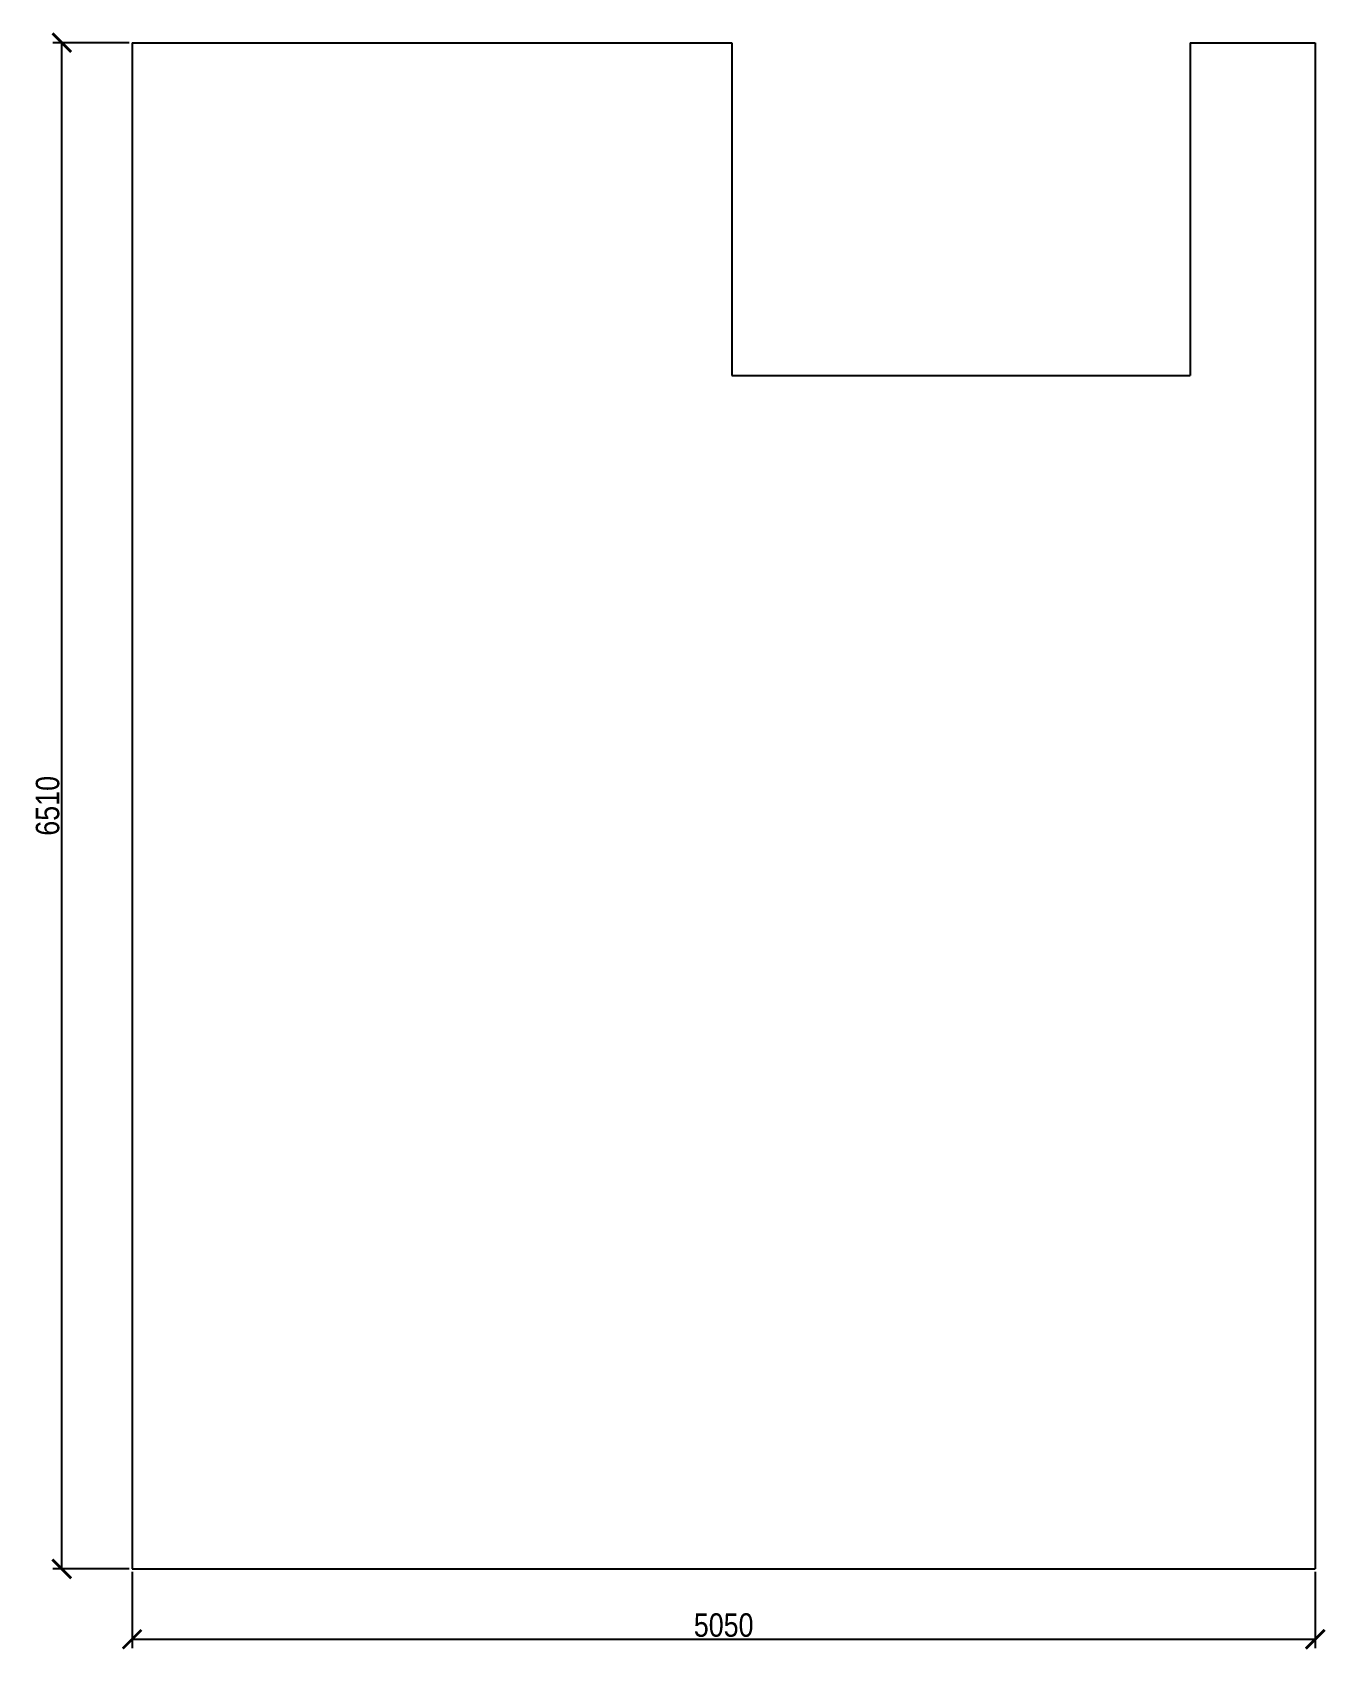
# Model space of a CAD drawing. Header units: metres. Extents: x -57.8 to -2.6, y -36.7 to 32.2.
import ezdxf

# ---------------------------------------------------------------- set-up
doc = ezdxf.new("R2010")
doc.units = ezdxf.units.M
doc.layers.add('OUTLINE', color=7, linetype='Continuous')
doc.styles.add('OpenSansCondensed-Light', font='OpenSansCondensed-Light.ttf')
doc.dimstyles.new('EZDXF', dxfattribs={"dimtxt": 0.25, "dimasz": 0.175, "dimexe": 0.375, "dimexo": 0.125, "dimgap": 0.1, "dimtad": 1, "dimlfac": 100, "dimzin": 12, "dimdsep": 46, "dimtxsty": 'OpenSansCondensed-Light', "dimblk": 'ARCHTICK', "dimcen": 2.5, "dimazin": 3, "dimtfac": 0.5, "dimtmove": 2, "dimatfit": 3})

# ---------------------------------------------------------------- blocks, each defined once
blk = doc.blocks.new('_ARCHTICK')
at = {"color": 0, "linetype": 'BYBLOCK', "const_width": 0.15}
blk.add_lwpolyline([(-0.5, -0.5), (0.5, 0.5)], dxfattribs=at)

msp = doc.modelspace()

# ---------------------------------------------------------------- linework, layer by layer
at = {"layer": 'OUTLINE'}
for points in [[(-53.5, 31.8), (-53.5, 31.59969), (-53.5, 31.39938), (-53.5, 31.19908), (-53.5, 30.99877), (-53.5, 30.79846), (-53.5, 30.59815), (-53.5, 30.39785), (-53.5, 30.19754), (-53.5, 29.99723), (-53.5, 29.79692), (-53.5, 29.59662), (-53.5, 29.39631), (-53.5, 29.196), (-53.5, 28.99569), (-53.5, 28.79538), (-53.5, 28.59508), (-53.5, 28.39477), (-53.5, 28.19446), (-53.5, 27.99415), (-53.5, 27.79385), (-53.5, 27.59354), (-53.5, 27.39323), (-53.5, 27.19292), (-53.5, 26.99262), (-53.5, 26.79231), (-53.5, 26.592), (-53.5, 26.39169), (-53.5, 26.19138), (-53.5, 25.99108), (-53.5, 25.79077), (-53.5, 25.59046), (-53.5, 25.39015), (-53.5, 25.18985), (-53.5, 24.98954), (-53.5, 24.78923), (-53.5, 24.58892), (-53.5, 24.38862), (-53.5, 24.18831), (-53.5, 23.988), (-53.5, 23.78769), (-53.5, 23.58738), (-53.5, 23.38708), (-53.5, 23.18677), (-53.5, 22.98646), (-53.5, 22.78615), (-53.5, 22.58585), (-53.5, 22.38554), (-53.5, 22.18523), (-53.5, 21.98492), (-53.5, 21.78462), (-53.5, 21.58431), (-53.5, 21.384), (-53.5, 21.18369), (-53.5, 20.98338), (-53.5, 20.78308), (-53.5, 20.58277), (-53.5, 20.38246), (-53.5, 20.18215), (-53.5, 19.98185), (-53.5, 19.78154), (-53.5, 19.58123), (-53.5, 19.38092), (-53.5, 19.18062), (-53.5, 18.98031), (-53.5, 18.78), (-53.5, 18.57969), (-53.5, 18.37938), (-53.5, 18.17908), (-53.5, 17.97877), (-53.5, 17.77846), (-53.5, 17.57815), (-53.5, 17.37785), (-53.5, 17.17754), (-53.5, 16.97723), (-53.5, 16.77692), (-53.5, 16.57662), (-53.5, 16.37631), (-53.5, 16.176), (-53.5, 15.97569), (-53.5, 15.77538), (-53.5, 15.57508), (-53.5, 15.37477), (-53.5, 15.17446), (-53.5, 14.97415), (-53.5, 14.77385), (-53.5, 14.57354), (-53.5, 14.37323), (-53.5, 14.17292), (-53.5, 13.97262), (-53.5, 13.77231), (-53.5, 13.572), (-53.5, 13.37169), (-53.5, 13.17138), (-53.5, 12.97108), (-53.5, 12.77077), (-53.5, 12.57046), (-53.5, 12.37015), (-53.5, 12.16985), (-53.5, 11.96954), (-53.5, 11.76923), (-53.5, 11.56892), (-53.5, 11.36862), (-53.5, 11.16831), (-53.5, 10.968), (-53.5, 10.76769), (-53.5, 10.56738), (-53.5, 10.36708), (-53.5, 10.16677), (-53.5, 9.96646), (-53.5, 9.76615), (-53.5, 9.56585), (-53.5, 9.36554), (-53.5, 9.16523), (-53.5, 8.96492), (-53.5, 8.76462), (-53.5, 8.56431), (-53.5, 8.364), (-53.5, 8.16369), (-53.5, 7.96338), (-53.5, 7.76308), (-53.5, 7.56277), (-53.5, 7.36246), (-53.5, 7.16215), (-53.5, 6.96185), (-53.5, 6.76154), (-53.5, 6.56123), (-53.5, 6.36092), (-53.5, 6.16062), (-53.5, 5.96031), (-53.5, 5.76), (-53.5, 5.55969), (-53.5, 5.35938), (-53.5, 5.15908), (-53.5, 4.95877), (-53.5, 4.75846), (-53.5, 4.55815), (-53.5, 4.35785), (-53.5, 4.15754), (-53.5, 3.95723), (-53.5, 3.75692), (-53.5, 3.55662), (-53.5, 3.35631), (-53.5, 3.156), (-53.5, 2.95569), (-53.5, 2.75538), (-53.5, 2.55508), (-53.5, 2.35477), (-53.5, 2.15446), (-53.5, 1.95415), (-53.5, 1.75385), (-53.5, 1.55354), (-53.5, 1.35323), (-53.5, 1.15292), (-53.5, 0.95262), (-53.5, 0.75231), (-53.5, 0.552), (-53.5, 0.35169), (-53.5, 0.15138), (-53.5, -0.04892), (-53.5, -0.24923), (-53.5, -0.44954), (-53.5, -0.64985), (-53.5, -0.85015), (-53.5, -1.05046), (-53.5, -1.25077), (-53.5, -1.45108), (-53.5, -1.65138), (-53.5, -1.85169), (-53.5, -2.052), (-53.5, -2.25231), (-53.5, -2.45262), (-53.5, -2.65292), (-53.5, -2.85323), (-53.5, -3.05354), (-53.5, -3.25385), (-53.5, -3.45415), (-53.5, -3.65446), (-53.5, -3.85477), (-53.5, -4.05508), (-53.5, -4.25538), (-53.5, -4.45569), (-53.5, -4.656), (-53.5, -4.85631), (-53.5, -5.05662), (-53.5, -5.25692), (-53.5, -5.45723), (-53.5, -5.65754), (-53.5, -5.85785), (-53.5, -6.05815), (-53.5, -6.25846), (-53.5, -6.45877), (-53.5, -6.65908), (-53.5, -6.85938), (-53.5, -7.05969), (-53.5, -7.26), (-53.5, -7.46031), (-53.5, -7.66062), (-53.5, -7.86092), (-53.5, -8.06123), (-53.5, -8.26154), (-53.5, -8.46185), (-53.5, -8.66215), (-53.5, -8.86246), (-53.5, -9.06277), (-53.5, -9.26308), (-53.5, -9.46338), (-53.5, -9.66369), (-53.5, -9.864), (-53.5, -10.06431), (-53.5, -10.26462), (-53.5, -10.46492), (-53.5, -10.66523), (-53.5, -10.86554), (-53.5, -11.06585), (-53.5, -11.26615), (-53.5, -11.46646), (-53.5, -11.66677), (-53.5, -11.86708), (-53.5, -12.06738), (-53.5, -12.26769), (-53.5, -12.468), (-53.5, -12.66831), (-53.5, -12.86862), (-53.5, -13.06892), (-53.5, -13.26923), (-53.5, -13.46954), (-53.5, -13.66985), (-53.5, -13.87015), (-53.5, -14.07046), (-53.5, -14.27077), (-53.5, -14.47108), (-53.5, -14.67138), (-53.5, -14.87169), (-53.5, -15.072), (-53.5, -15.27231), (-53.5, -15.47262), (-53.5, -15.67292), (-53.5, -15.87323), (-53.5, -16.07354), (-53.5, -16.27385), (-53.5, -16.47415), (-53.5, -16.67446), (-53.5, -16.87477), (-53.5, -17.07508), (-53.5, -17.27538), (-53.5, -17.47569), (-53.5, -17.676), (-53.5, -17.87631), (-53.5, -18.07662), (-53.5, -18.27692), (-53.5, -18.47723), (-53.5, -18.67754), (-53.5, -18.87785), (-53.5, -19.07815), (-53.5, -19.27846), (-53.5, -19.47877), (-53.5, -19.67908), (-53.5, -19.87938), (-53.5, -20.07969), (-53.5, -20.28), (-53.5, -20.48031), (-53.5, -20.68062), (-53.5, -20.88092), (-53.5, -21.08123), (-53.5, -21.28154), (-53.5, -21.48185), (-53.5, -21.68215), (-53.5, -21.88246), (-53.5, -22.08277), (-53.5, -22.28308), (-53.5, -22.48338), (-53.5, -22.68369), (-53.5, -22.884), (-53.5, -23.08431), (-53.5, -23.28462), (-53.5, -23.48492), (-53.5, -23.68523), (-53.5, -23.88554), (-53.5, -24.08585), (-53.5, -24.28615), (-53.5, -24.48646), (-53.5, -24.68677), (-53.5, -24.88708), (-53.5, -25.08738), (-53.5, -25.28769), (-53.5, -25.488), (-53.5, -25.68831), (-53.5, -25.88862), (-53.5, -26.08892), (-53.5, -26.28923), (-53.5, -26.48954), (-53.5, -26.68985), (-53.5, -26.89015), (-53.5, -27.09046), (-53.5, -27.29077), (-53.5, -27.49108), (-53.5, -27.69138), (-53.5, -27.89169), (-53.5, -28.092), (-53.5, -28.29231), (-53.5, -28.49262), (-53.5, -28.69292), (-53.5, -28.89323), (-53.5, -29.09354), (-53.5, -29.29385), (-53.5, -29.49415), (-53.5, -29.69446), (-53.5, -29.89477), (-53.5, -30.09508), (-53.5, -30.29538), (-53.5, -30.49569), (-53.5, -30.696), (-53.5, -30.89631), (-53.5, -31.09662), (-53.5, -31.29692), (-53.5, -31.49723), (-53.5, -31.69754), (-53.5, -31.89785), (-53.5, -32.09815), (-53.5, -32.29846), (-53.5, -32.49877), (-53.5, -32.69908), (-53.5, -32.89938), (-53.5, -33.09969), (-53.5, -33.3)], [(-53.5, 31.8), (-53.29843, 31.8), (-53.09685, 31.8), (-52.89528, 31.8), (-52.6937, 31.8), (-52.49213, 31.8), (-52.29055, 31.8), (-52.08898, 31.8), (-51.8874, 31.8), (-51.68583, 31.8), (-51.48425, 31.8), (-51.28268, 31.8), (-51.0811, 31.8), (-50.87953, 31.8), (-50.67795, 31.8), (-50.47638, 31.8), (-50.2748, 31.8), (-50.07323, 31.8), (-49.87165, 31.8), (-49.67008, 31.8), (-49.4685, 31.8), (-49.26693, 31.8), (-49.06535, 31.8), (-48.86378, 31.8), (-48.6622, 31.8), (-48.46063, 31.8), (-48.25906, 31.8), (-48.05748, 31.8), (-47.85591, 31.8), (-47.65433, 31.8), (-47.45276, 31.8), (-47.25118, 31.8), (-47.04961, 31.8), (-46.84803, 31.8), (-46.64646, 31.8), (-46.44488, 31.8), (-46.24331, 31.8), (-46.04173, 31.8), (-45.84016, 31.8), (-45.63858, 31.8), (-45.43701, 31.8), (-45.23543, 31.8), (-45.03386, 31.8), (-44.83228, 31.8), (-44.63071, 31.8), (-44.42913, 31.8), (-44.22756, 31.8), (-44.02598, 31.8), (-43.82441, 31.8), (-43.62283, 31.8), (-43.42126, 31.8), (-43.21969, 31.8), (-43.01811, 31.8), (-42.81654, 31.8), (-42.61496, 31.8), (-42.41339, 31.8), (-42.21181, 31.8), (-42.01024, 31.8), (-41.80866, 31.8), (-41.60709, 31.8), (-41.40551, 31.8), (-41.20394, 31.8), (-41.00236, 31.8), (-40.80079, 31.8), (-40.59921, 31.8), (-40.39764, 31.8), (-40.19606, 31.8), (-39.99449, 31.8), (-39.79291, 31.8), (-39.59134, 31.8), (-39.38976, 31.8), (-39.18819, 31.8), (-38.98661, 31.8), (-38.78504, 31.8), (-38.58346, 31.8), (-38.38189, 31.8), (-38.18032, 31.8), (-37.97874, 31.8), (-37.77717, 31.8), (-37.57559, 31.8), (-37.37402, 31.8), (-37.17244, 31.8), (-36.97087, 31.8), (-36.76929, 31.8), (-36.56772, 31.8), (-36.36614, 31.8), (-36.16457, 31.8), (-35.96299, 31.8), (-35.76142, 31.8), (-35.55984, 31.8), (-35.35827, 31.8), (-35.15669, 31.8), (-34.95512, 31.8), (-34.75354, 31.8), (-34.55197, 31.8), (-34.35039, 31.8), (-34.14882, 31.8), (-33.94724, 31.8), (-33.74567, 31.8), (-33.54409, 31.8), (-33.34252, 31.8), (-33.14094, 31.8), (-32.93937, 31.8), (-32.7378, 31.8), (-32.53622, 31.8), (-32.33465, 31.8), (-32.13307, 31.8), (-31.9315, 31.8), (-31.72992, 31.8), (-31.52835, 31.8), (-31.32677, 31.8), (-31.1252, 31.8), (-30.92362, 31.8), (-30.72205, 31.8), (-30.52047, 31.8), (-30.3189, 31.8), (-30.11732, 31.8), (-29.91575, 31.8), (-29.71417, 31.8), (-29.5126, 31.8), (-29.31102, 31.8), (-29.10945, 31.8), (-28.90787, 31.8), (-28.7063, 31.8), (-28.50472, 31.8), (-28.30315, 31.8), (-28.10157, 31.8), (-27.9, 31.8)], [(-27.9, 31.8), (-27.9, 31.6), (-27.9, 31.4), (-27.9, 31.2), (-27.9, 31), (-27.9, 30.8), (-27.9, 30.6), (-27.9, 30.4), (-27.9, 30.2), (-27.9, 30), (-27.9, 29.8), (-27.9, 29.6), (-27.9, 29.4), (-27.9, 29.2), (-27.9, 29), (-27.9, 28.8), (-27.9, 28.6), (-27.9, 28.4), (-27.9, 28.2), (-27.9, 28), (-27.9, 27.8), (-27.9, 27.6), (-27.9, 27.4), (-27.9, 27.2), (-27.9, 27), (-27.9, 26.8), (-27.9, 26.6), (-27.9, 26.4), (-27.9, 26.2), (-27.9, 26), (-27.9, 25.8), (-27.9, 25.6), (-27.9, 25.4), (-27.9, 25.2), (-27.9, 25), (-27.9, 24.8), (-27.9, 24.6), (-27.9, 24.4), (-27.9, 24.2), (-27.9, 24), (-27.9, 23.8), (-27.9, 23.6), (-27.9, 23.4), (-27.9, 23.2), (-27.9, 23), (-27.9, 22.8), (-27.9, 22.6), (-27.9, 22.4), (-27.9, 22.2), (-27.9, 22), (-27.9, 21.8), (-27.9, 21.6), (-27.9, 21.4), (-27.9, 21.2), (-27.9, 21), (-27.9, 20.8), (-27.9, 20.6), (-27.9, 20.4), (-27.9, 20.2), (-27.9, 20), (-27.9, 19.8), (-27.9, 19.6), (-27.9, 19.4), (-27.9, 19.2), (-27.9, 19), (-27.9, 18.8), (-27.9, 18.6), (-27.9, 18.4), (-27.9, 18.2), (-27.9, 18), (-27.9, 17.8), (-27.9, 17.6)], [(-8.34, 31.8), (-8.13462, 31.8), (-7.92923, 31.8), (-7.72385, 31.8), (-7.51846, 31.8), (-7.31308, 31.8), (-7.10769, 31.8), (-6.90231, 31.8), (-6.69692, 31.8), (-6.49154, 31.8), (-6.28615, 31.8), (-6.08077, 31.8), (-5.87538, 31.8), (-5.67, 31.8), (-5.46462, 31.8), (-5.25923, 31.8), (-5.05385, 31.8), (-4.84846, 31.8), (-4.64308, 31.8), (-4.43769, 31.8), (-4.23231, 31.8), (-4.02692, 31.8), (-3.82154, 31.8), (-3.61615, 31.8), (-3.41077, 31.8), (-3.20538, 31.8), (-3, 31.8)], [(-8.34, 31.8), (-8.34, 31.6), (-8.34, 31.4), (-8.34, 31.2), (-8.34, 31), (-8.34, 30.8), (-8.34, 30.6), (-8.34, 30.4), (-8.34, 30.2), (-8.34, 30), (-8.34, 29.8), (-8.34, 29.6), (-8.34, 29.4), (-8.34, 29.2), (-8.34, 29), (-8.34, 28.8), (-8.34, 28.6), (-8.34, 28.4), (-8.34, 28.2), (-8.34, 28), (-8.34, 27.8), (-8.34, 27.6), (-8.34, 27.4), (-8.34, 27.2), (-8.34, 27), (-8.34, 26.8), (-8.34, 26.6), (-8.34, 26.4), (-8.34, 26.2), (-8.34, 26), (-8.34, 25.8), (-8.34, 25.6), (-8.34, 25.4), (-8.34, 25.2), (-8.34, 25), (-8.34, 24.8), (-8.34, 24.6), (-8.34, 24.4), (-8.34, 24.2), (-8.34, 24), (-8.34, 23.8), (-8.34, 23.6), (-8.34, 23.4), (-8.34, 23.2), (-8.34, 23), (-8.34, 22.8), (-8.34, 22.6), (-8.34, 22.4), (-8.34, 22.2), (-8.34, 22), (-8.34, 21.8), (-8.34, 21.6), (-8.34, 21.4), (-8.34, 21.2), (-8.34, 21), (-8.34, 20.8), (-8.34, 20.6), (-8.34, 20.4), (-8.34, 20.2), (-8.34, 20), (-8.34, 19.8), (-8.34, 19.6), (-8.34, 19.4), (-8.34, 19.2), (-8.34, 19), (-8.34, 18.8), (-8.34, 18.6), (-8.34, 18.4), (-8.34, 18.2), (-8.34, 18), (-8.34, 17.8), (-8.34, 17.6)], [(-3, 31.8), (-3, 31.59969), (-3, 31.39938), (-3, 31.19908), (-3, 30.99877), (-3, 30.79846), (-3, 30.59815), (-3, 30.39785), (-3, 30.19754), (-3, 29.99723), (-3, 29.79692), (-3, 29.59662), (-3, 29.39631), (-3, 29.196), (-3, 28.99569), (-3, 28.79538), (-3, 28.59508), (-3, 28.39477), (-3, 28.19446), (-3, 27.99415), (-3, 27.79385), (-3, 27.59354), (-3, 27.39323), (-3, 27.19292), (-3, 26.99262), (-3, 26.79231), (-3, 26.592), (-3, 26.39169), (-3, 26.19138), (-3, 25.99108), (-3, 25.79077), (-3, 25.59046), (-3, 25.39015), (-3, 25.18985), (-3, 24.98954), (-3, 24.78923), (-3, 24.58892), (-3, 24.38862), (-3, 24.18831), (-3, 23.988), (-3, 23.78769), (-3, 23.58738), (-3, 23.38708), (-3, 23.18677), (-3, 22.98646), (-3, 22.78615), (-3, 22.58585), (-3, 22.38554), (-3, 22.18523), (-3, 21.98492), (-3, 21.78462), (-3, 21.58431), (-3, 21.384), (-3, 21.18369), (-3, 20.98338), (-3, 20.78308), (-3, 20.58277), (-3, 20.38246), (-3, 20.18215), (-3, 19.98185), (-3, 19.78154), (-3, 19.58123), (-3, 19.38092), (-3, 19.18062), (-3, 18.98031), (-3, 18.78), (-3, 18.57969), (-3, 18.37938), (-3, 18.17908), (-3, 17.97877), (-3, 17.77846), (-3, 17.57815), (-3, 17.37785), (-3, 17.17754), (-3, 16.97723), (-3, 16.77692), (-3, 16.57662), (-3, 16.37631), (-3, 16.176), (-3, 15.97569), (-3, 15.77538), (-3, 15.57508), (-3, 15.37477), (-3, 15.17446), (-3, 14.97415), (-3, 14.77385), (-3, 14.57354), (-3, 14.37323), (-3, 14.17292), (-3, 13.97262), (-3, 13.77231), (-3, 13.572), (-3, 13.37169), (-3, 13.17138), (-3, 12.97108), (-3, 12.77077), (-3, 12.57046), (-3, 12.37015), (-3, 12.16985), (-3, 11.96954), (-3, 11.76923), (-3, 11.56892), (-3, 11.36862), (-3, 11.16831), (-3, 10.968), (-3, 10.76769), (-3, 10.56738), (-3, 10.36708), (-3, 10.16677), (-3, 9.96646), (-3, 9.76615), (-3, 9.56585), (-3, 9.36554), (-3, 9.16523), (-3, 8.96492), (-3, 8.76462), (-3, 8.56431), (-3, 8.364), (-3, 8.16369), (-3, 7.96338), (-3, 7.76308), (-3, 7.56277), (-3, 7.36246), (-3, 7.16215), (-3, 6.96185), (-3, 6.76154), (-3, 6.56123), (-3, 6.36092), (-3, 6.16062), (-3, 5.96031), (-3, 5.76), (-3, 5.55969), (-3, 5.35938), (-3, 5.15908), (-3, 4.95877), (-3, 4.75846), (-3, 4.55815), (-3, 4.35785), (-3, 4.15754), (-3, 3.95723), (-3, 3.75692), (-3, 3.55662), (-3, 3.35631), (-3, 3.156), (-3, 2.95569), (-3, 2.75538), (-3, 2.55508), (-3, 2.35477), (-3, 2.15446), (-3, 1.95415), (-3, 1.75385), (-3, 1.55354), (-3, 1.35323), (-3, 1.15292), (-3, 0.95262), (-3, 0.75231), (-3, 0.552), (-3, 0.35169), (-3, 0.15138), (-3, -0.04892), (-3, -0.24923), (-3, -0.44954), (-3, -0.64985), (-3, -0.85015), (-3, -1.05046), (-3, -1.25077), (-3, -1.45108), (-3, -1.65138), (-3, -1.85169), (-3, -2.052), (-3, -2.25231), (-3, -2.45262), (-3, -2.65292), (-3, -2.85323), (-3, -3.05354), (-3, -3.25385), (-3, -3.45415), (-3, -3.65446), (-3, -3.85477), (-3, -4.05508), (-3, -4.25538), (-3, -4.45569), (-3, -4.656), (-3, -4.85631), (-3, -5.05662), (-3, -5.25692), (-3, -5.45723), (-3, -5.65754), (-3, -5.85785), (-3, -6.05815), (-3, -6.25846), (-3, -6.45877), (-3, -6.65908), (-3, -6.85938), (-3, -7.05969), (-3, -7.26), (-3, -7.46031), (-3, -7.66062), (-3, -7.86092), (-3, -8.06123), (-3, -8.26154), (-3, -8.46185), (-3, -8.66215), (-3, -8.86246), (-3, -9.06277), (-3, -9.26308), (-3, -9.46338), (-3, -9.66369), (-3, -9.864), (-3, -10.06431), (-3, -10.26462), (-3, -10.46492), (-3, -10.66523), (-3, -10.86554), (-3, -11.06585), (-3, -11.26615), (-3, -11.46646), (-3, -11.66677), (-3, -11.86708), (-3, -12.06738), (-3, -12.26769), (-3, -12.468), (-3, -12.66831), (-3, -12.86862), (-3, -13.06892), (-3, -13.26923), (-3, -13.46954), (-3, -13.66985), (-3, -13.87015), (-3, -14.07046), (-3, -14.27077), (-3, -14.47108), (-3, -14.67138), (-3, -14.87169), (-3, -15.072), (-3, -15.27231), (-3, -15.47262), (-3, -15.67292), (-3, -15.87323), (-3, -16.07354), (-3, -16.27385), (-3, -16.47415), (-3, -16.67446), (-3, -16.87477), (-3, -17.07508), (-3, -17.27538), (-3, -17.47569), (-3, -17.676), (-3, -17.87631), (-3, -18.07662), (-3, -18.27692), (-3, -18.47723), (-3, -18.67754), (-3, -18.87785), (-3, -19.07815), (-3, -19.27846), (-3, -19.47877), (-3, -19.67908), (-3, -19.87938), (-3, -20.07969), (-3, -20.28), (-3, -20.48031), (-3, -20.68062), (-3, -20.88092), (-3, -21.08123), (-3, -21.28154), (-3, -21.48185), (-3, -21.68215), (-3, -21.88246), (-3, -22.08277), (-3, -22.28308), (-3, -22.48338), (-3, -22.68369), (-3, -22.884), (-3, -23.08431), (-3, -23.28462), (-3, -23.48492), (-3, -23.68523), (-3, -23.88554), (-3, -24.08585), (-3, -24.28615), (-3, -24.48646), (-3, -24.68677), (-3, -24.88708), (-3, -25.08738), (-3, -25.28769), (-3, -25.488), (-3, -25.68831), (-3, -25.88862), (-3, -26.08892), (-3, -26.28923), (-3, -26.48954), (-3, -26.68985), (-3, -26.89015), (-3, -27.09046), (-3, -27.29077), (-3, -27.49108), (-3, -27.69138), (-3, -27.89169), (-3, -28.092), (-3, -28.29231), (-3, -28.49262), (-3, -28.69292), (-3, -28.89323), (-3, -29.09354), (-3, -29.29385), (-3, -29.49415), (-3, -29.69446), (-3, -29.89477), (-3, -30.09508), (-3, -30.29538), (-3, -30.49569), (-3, -30.696), (-3, -30.89631), (-3, -31.09662), (-3, -31.29692), (-3, -31.49723), (-3, -31.69754), (-3, -31.89785), (-3, -32.09815), (-3, -32.29846), (-3, -32.49877), (-3, -32.69908), (-3, -32.89938), (-3, -33.09969), (-3, -33.3)], [(-27.9, 17.6), (-27.69835, 17.6), (-27.4967, 17.6), (-27.29505, 17.6), (-27.0934, 17.6), (-26.89175, 17.6), (-26.6901, 17.6), (-26.48845, 17.6), (-26.2868, 17.6), (-26.08515, 17.6), (-25.88351, 17.6), (-25.68186, 17.6), (-25.48021, 17.6), (-25.27856, 17.6), (-25.07691, 17.6), (-24.87526, 17.6), (-24.67361, 17.6), (-24.47196, 17.6), (-24.27031, 17.6), (-24.06866, 17.6), (-23.86701, 17.6), (-23.66536, 17.6), (-23.46371, 17.6), (-23.26206, 17.6), (-23.06041, 17.6), (-22.85876, 17.6), (-22.65711, 17.6), (-22.45546, 17.6), (-22.25381, 17.6), (-22.05217, 17.6), (-21.85052, 17.6), (-21.64887, 17.6), (-21.44722, 17.6), (-21.24557, 17.6), (-21.04392, 17.6), (-20.84227, 17.6), (-20.64062, 17.6), (-20.43897, 17.6), (-20.23732, 17.6), (-20.03567, 17.6), (-19.83402, 17.6), (-19.63237, 17.6), (-19.43072, 17.6), (-19.22907, 17.6), (-19.02742, 17.6), (-18.82577, 17.6), (-18.62412, 17.6), (-18.42247, 17.6), (-18.22082, 17.6), (-18.01918, 17.6), (-17.81753, 17.6), (-17.61588, 17.6), (-17.41423, 17.6), (-17.21258, 17.6), (-17.01093, 17.6), (-16.80928, 17.6), (-16.60763, 17.6), (-16.40598, 17.6), (-16.20433, 17.6), (-16.00268, 17.6), (-15.80103, 17.6), (-15.59938, 17.6), (-15.39773, 17.6), (-15.19608, 17.6), (-14.99443, 17.6), (-14.79278, 17.6), (-14.59113, 17.6), (-14.38948, 17.6), (-14.18784, 17.6), (-13.98619, 17.6), (-13.78454, 17.6), (-13.58289, 17.6), (-13.38124, 17.6), (-13.17959, 17.6), (-12.97794, 17.6), (-12.77629, 17.6), (-12.57464, 17.6), (-12.37299, 17.6), (-12.17134, 17.6), (-11.96969, 17.6), (-11.76804, 17.6), (-11.56639, 17.6), (-11.36474, 17.6), (-11.16309, 17.6), (-10.96144, 17.6), (-10.75979, 17.6), (-10.55814, 17.6), (-10.35649, 17.6), (-10.15485, 17.6), (-9.9532, 17.6), (-9.75155, 17.6), (-9.5499, 17.6), (-9.34825, 17.6), (-9.1466, 17.6), (-8.94495, 17.6), (-8.7433, 17.6), (-8.54165, 17.6), (-8.34, 17.6)], [(-53.5, -33.3), (-53.2996, -33.3), (-53.09921, -33.3), (-52.89881, -33.3), (-52.69841, -33.3), (-52.49802, -33.3), (-52.29762, -33.3), (-52.09722, -33.3), (-51.89683, -33.3), (-51.69643, -33.3), (-51.49603, -33.3), (-51.29563, -33.3), (-51.09524, -33.3), (-50.89484, -33.3), (-50.69444, -33.3), (-50.49405, -33.3), (-50.29365, -33.3), (-50.09325, -33.3), (-49.89286, -33.3), (-49.69246, -33.3), (-49.49206, -33.3), (-49.29167, -33.3), (-49.09127, -33.3), (-48.89087, -33.3), (-48.69048, -33.3), (-48.49008, -33.3), (-48.28968, -33.3), (-48.08929, -33.3), (-47.88889, -33.3), (-47.68849, -33.3), (-47.4881, -33.3), (-47.2877, -33.3), (-47.0873, -33.3), (-46.8869, -33.3), (-46.68651, -33.3), (-46.48611, -33.3), (-46.28571, -33.3), (-46.08532, -33.3), (-45.88492, -33.3), (-45.68452, -33.3), (-45.48413, -33.3), (-45.28373, -33.3), (-45.08333, -33.3), (-44.88294, -33.3), (-44.68254, -33.3), (-44.48214, -33.3), (-44.28175, -33.3), (-44.08135, -33.3), (-43.88095, -33.3), (-43.68056, -33.3), (-43.48016, -33.3), (-43.27976, -33.3), (-43.07937, -33.3), (-42.87897, -33.3), (-42.67857, -33.3), (-42.47817, -33.3), (-42.27778, -33.3), (-42.07738, -33.3), (-41.87698, -33.3), (-41.67659, -33.3), (-41.47619, -33.3), (-41.27579, -33.3), (-41.0754, -33.3), (-40.875, -33.3), (-40.6746, -33.3), (-40.47421, -33.3), (-40.27381, -33.3), (-40.07341, -33.3), (-39.87302, -33.3), (-39.67262, -33.3), (-39.47222, -33.3), (-39.27183, -33.3), (-39.07143, -33.3), (-38.87103, -33.3), (-38.67063, -33.3), (-38.47024, -33.3), (-38.26984, -33.3), (-38.06944, -33.3), (-37.86905, -33.3), (-37.66865, -33.3), (-37.46825, -33.3), (-37.26786, -33.3), (-37.06746, -33.3), (-36.86706, -33.3), (-36.66667, -33.3), (-36.46627, -33.3), (-36.26587, -33.3), (-36.06548, -33.3), (-35.86508, -33.3), (-35.66468, -33.3), (-35.46429, -33.3), (-35.26389, -33.3), (-35.06349, -33.3), (-34.8631, -33.3), (-34.6627, -33.3), (-34.4623, -33.3), (-34.2619, -33.3), (-34.06151, -33.3), (-33.86111, -33.3), (-33.66071, -33.3), (-33.46032, -33.3), (-33.25992, -33.3), (-33.05952, -33.3), (-32.85913, -33.3), (-32.65873, -33.3), (-32.45833, -33.3), (-32.25794, -33.3), (-32.05754, -33.3), (-31.85714, -33.3), (-31.65675, -33.3), (-31.45635, -33.3), (-31.25595, -33.3), (-31.05556, -33.3), (-30.85516, -33.3), (-30.65476, -33.3), (-30.45437, -33.3), (-30.25397, -33.3), (-30.05357, -33.3), (-29.85317, -33.3), (-29.65278, -33.3), (-29.45238, -33.3), (-29.25198, -33.3), (-29.05159, -33.3), (-28.85119, -33.3), (-28.65079, -33.3), (-28.4504, -33.3), (-28.25, -33.3), (-28.0496, -33.3), (-27.84921, -33.3), (-27.64881, -33.3), (-27.44841, -33.3), (-27.24802, -33.3), (-27.04762, -33.3), (-26.84722, -33.3), (-26.64683, -33.3), (-26.44643, -33.3), (-26.24603, -33.3), (-26.04563, -33.3), (-25.84524, -33.3), (-25.64484, -33.3), (-25.44444, -33.3), (-25.24405, -33.3), (-25.04365, -33.3), (-24.84325, -33.3), (-24.64286, -33.3), (-24.44246, -33.3), (-24.24206, -33.3), (-24.04167, -33.3), (-23.84127, -33.3), (-23.64087, -33.3), (-23.44048, -33.3), (-23.24008, -33.3), (-23.03968, -33.3), (-22.83929, -33.3), (-22.63889, -33.3), (-22.43849, -33.3), (-22.2381, -33.3), (-22.0377, -33.3), (-21.8373, -33.3), (-21.6369, -33.3), (-21.43651, -33.3), (-21.23611, -33.3), (-21.03571, -33.3), (-20.83532, -33.3), (-20.63492, -33.3), (-20.43452, -33.3), (-20.23413, -33.3), (-20.03373, -33.3), (-19.83333, -33.3), (-19.63294, -33.3), (-19.43254, -33.3), (-19.23214, -33.3), (-19.03175, -33.3), (-18.83135, -33.3), (-18.63095, -33.3), (-18.43056, -33.3), (-18.23016, -33.3), (-18.02976, -33.3), (-17.82937, -33.3), (-17.62897, -33.3), (-17.42857, -33.3), (-17.22817, -33.3), (-17.02778, -33.3), (-16.82738, -33.3), (-16.62698, -33.3), (-16.42659, -33.3), (-16.22619, -33.3), (-16.02579, -33.3), (-15.8254, -33.3), (-15.625, -33.3), (-15.4246, -33.3), (-15.22421, -33.3), (-15.02381, -33.3), (-14.82341, -33.3), (-14.62302, -33.3), (-14.42262, -33.3), (-14.22222, -33.3), (-14.02183, -33.3), (-13.82143, -33.3), (-13.62103, -33.3), (-13.42063, -33.3), (-13.22024, -33.3), (-13.01984, -33.3), (-12.81944, -33.3), (-12.61905, -33.3), (-12.41865, -33.3), (-12.21825, -33.3), (-12.01786, -33.3), (-11.81746, -33.3), (-11.61706, -33.3), (-11.41667, -33.3), (-11.21627, -33.3), (-11.01587, -33.3), (-10.81548, -33.3), (-10.61508, -33.3), (-10.41468, -33.3), (-10.21429, -33.3), (-10.01389, -33.3), (-9.81349, -33.3), (-9.6131, -33.3), (-9.4127, -33.3), (-9.2123, -33.3), (-9.0119, -33.3), (-8.81151, -33.3), (-8.61111, -33.3), (-8.41071, -33.3), (-8.21032, -33.3), (-8.00992, -33.3), (-7.80952, -33.3), (-7.60913, -33.3), (-7.40873, -33.3), (-7.20833, -33.3), (-7.00794, -33.3), (-6.80754, -33.3), (-6.60714, -33.3), (-6.40675, -33.3), (-6.20635, -33.3), (-6.00595, -33.3), (-5.80556, -33.3), (-5.60516, -33.3), (-5.40476, -33.3), (-5.20437, -33.3), (-5.00397, -33.3), (-4.80357, -33.3), (-4.60317, -33.3), (-4.40278, -33.3), (-4.20238, -33.3), (-4.00198, -33.3), (-3.80159, -33.3), (-3.60119, -33.3), (-3.40079, -33.3), (-3.2004, -33.3), (-3, -33.3)]]:
    msp.add_lwpolyline(points, dxfattribs=at)

# ---------------------------------------------------------------- dimensions: what is measured, and where the dimension line sits
msp.add_linear_dim(base=(-56.5, -33.3), p1=(-53.5, -33.3), p2=(-53.5, 31.8), angle=90, dimstyle='EZDXF', override={"dimtxt": 1, "dimasz": 0.8}).render()
msp.add_linear_dim(base=(-53.5, -36.3), p1=(-53.5, -33.3), p2=(-3, -33.3), dimstyle='EZDXF', override={"dimtxt": 1, "dimasz": 0.8}).render()

doc.saveas('drawing.dxf')
